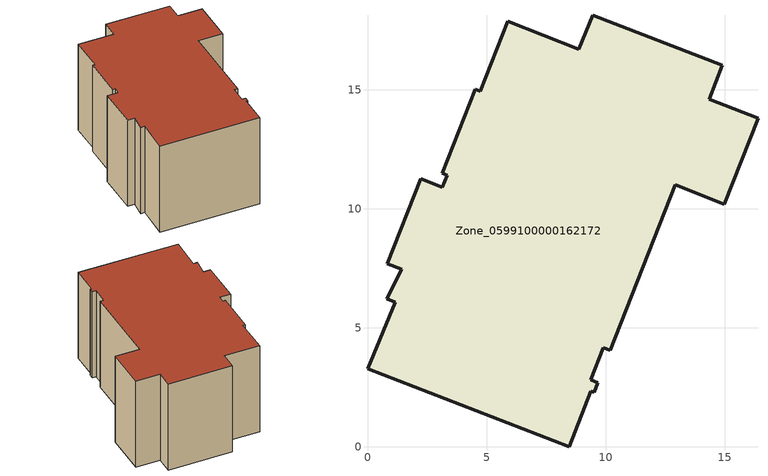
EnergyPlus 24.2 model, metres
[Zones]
Zone_0599100000162172
 floor ground (C_G): 9.68,2.69 9.52,2.3 9.38,2.35 8.47,0 0,3.29 1.16,6.07 0.81,6.21 1.44,7.46 0.83,7.7 2.24,11.26 3.15,10.89 3.35,11.42 3.15,11.49 4.53,15.03 4.74,14.95 5.88,17.88 8.88,16.7 9.46,18.14 14.89,16.03 14.35,14.61 16.39,13.8 14.99,10.2 12.92,11.01 10.2,4.05 9.89,4.17 9.37,2.81 z0
 wall outside (C_F): 14.99,10.2 16.39,13.8 14.35,14.61 14.89,16.03 9.46,18.14 8.88,16.7 5.88,17.88 4.74,14.95 4.53,15.03 3.15,11.49 3.35,11.42 3.15,10.89 2.24,11.26 0.83,7.7 1.44,7.46 0.81,6.21 1.16,6.07 0,3.29 8.47,0 9.38,2.35 9.52,2.3 9.68,2.69 9.37,2.81 9.89,4.17 10.2,4.05 12.92,11.01 14.99,10.2 z0:8.7
 roof outside (C_R): 9.89,4.17 10.2,4.05 12.92,11.01 14.99,10.2 16.39,13.8 14.35,14.61 14.89,16.03 9.46,18.14 8.88,16.7 5.88,17.88 4.74,14.95 4.53,15.03 3.15,11.49 3.35,11.42 3.15,10.89 2.24,11.26 0.83,7.7 1.44,7.46 0.81,6.21 1.16,6.07 0,3.29 8.47,0 9.38,2.35 9.52,2.3 9.68,2.69 9.37,2.81 z8.7
[BUILDING]
Pand.0599100000162172: North Axis=0; Terrain=City; Loads Convergence Tolerance Value=0.04; Temperature Convergence Tolerance Value=0.4; Solar Distribution=FullExterior; Maximum Number of Warmup Days=25; Minimum Number of Warmup Days=1
[Site:Location]
Rotterdam.The.Hague.AP_ZH_NLD Design_Conditions: Latitude=51.96; Longitude=4.45; Time Zone=1; Elevation=-4.5
[SITE:GROUNDTEMPERATURE:BUILDINGSURFACE]
18, 18, 18, 18, 18, 18, 18, 18, 18, 18, 18, 18
[MATERIAL] Thermal Absorptance=0.9; Solar Absorptance=0.7; Visible Absorptance=0.7
Name | Roughness | Thickness | Conductivity | Density | Specific Heat
G.D.1965 | MediumSmooth | 0.15 | 1 | 540 | 1210
F.D.1965 | Rough | 0.3 | 0.857143 | 1920 | 840
R.D.1965 | MediumRough | 0.2 | 0.08 | 1500 | 1000
[CONSTRUCTION]
C_G: G.D.1965
C_F: F.D.1965
C_R: R.D.1965
[ZONE]
Zone_0599100000162172: Type=1; Multiplier=1; Ceiling Height=Autocalculate; Volume=Autocalculate; Floor Area=autocalculate; Part of Total Floor Area=Yes
[ZONEINFILTRATION:DESIGNFLOWRATE]
Infil_Zone_0599100000162172: Zone or ZoneList or Space or SpaceList=Zone_0599100000162172; Schedule=AlwaysOn; Design Flow Rate Calculation Method=Flow/Area; Flow Rate per Floor Area=0.0042; Constant Term Coefficient=1; Temperature Term Coefficient=0; Velocity Term Coefficient=0; Velocity Squared Term Coefficient=0
[HVACTEMPLATE:ZONE:IDEALLOADSAIRSYSTEM]
Zone_0599100000162172: Maximum Heating Supply Air Temperature=50; Minimum Cooling Supply Air Temperature=13; Maximum Heating Supply Air Humidity Ratio=0.0156; Minimum Cooling Supply Air Humidity Ratio=0.0077; Heating Limit=NoLimit; Cooling Limit=NoLimit; Dehumidification Control Type=ConstantSensibleHeatRatio; Cooling Sensible Heat Ratio=0.7; Dehumidification Setpoint=60; Humidification Control Type=None; Humidification Setpoint=30; Outdoor Air Method=None; Outdoor Air Flow Rate per Person=0.00944; Outdoor Air Flow Rate per Zone Floor Area=0; Outdoor Air Flow Rate per Zone=0; Demand Controlled Ventilation Type=None; Outdoor Air Economizer Type=NoEconomizer; Heat Recovery Type=None; Sensible Heat Recovery Effectiveness=0.7; Latent Heat Recovery Effectiveness=0.65
[ZONECONTROL:THERMOSTAT]
ThermostatControl_Zone_0599100000162172: Zone or ZoneList=Zone_0599100000162172; Control Type Schedule=DualSetpointControlType; Control 1=Thermostat_Zone_0599100000162172; Temperature Difference Between Cutout And Setpoint=0
[THERMOSTATSETPOINT:DUALSETPOINT]
Thermostat_Zone_0599100000162172: Heating Setpoint Temperature Schedule=HeatingSetpoint_Zone_0599100000162172; Cooling Setpoint Temperature Schedule=CoolingSetpoint_Zone_0599100000162172
[SCHEDULE:COMPACT]
HeatingSetpoint_Zone_0599100000162172: Through: 12/31, For: AllDays, Until: 24:00, 21
CoolingSetpoint_Zone_0599100000162172: Through: 12/31, For: AllDays, Until: 24:00, 24
DualSetpointControlType: Through: 12/31, For: AllDays, Until: 24:00, 4
AlwaysOn: Through: 12/31, For: AllDays, Until: 24:00, 1
